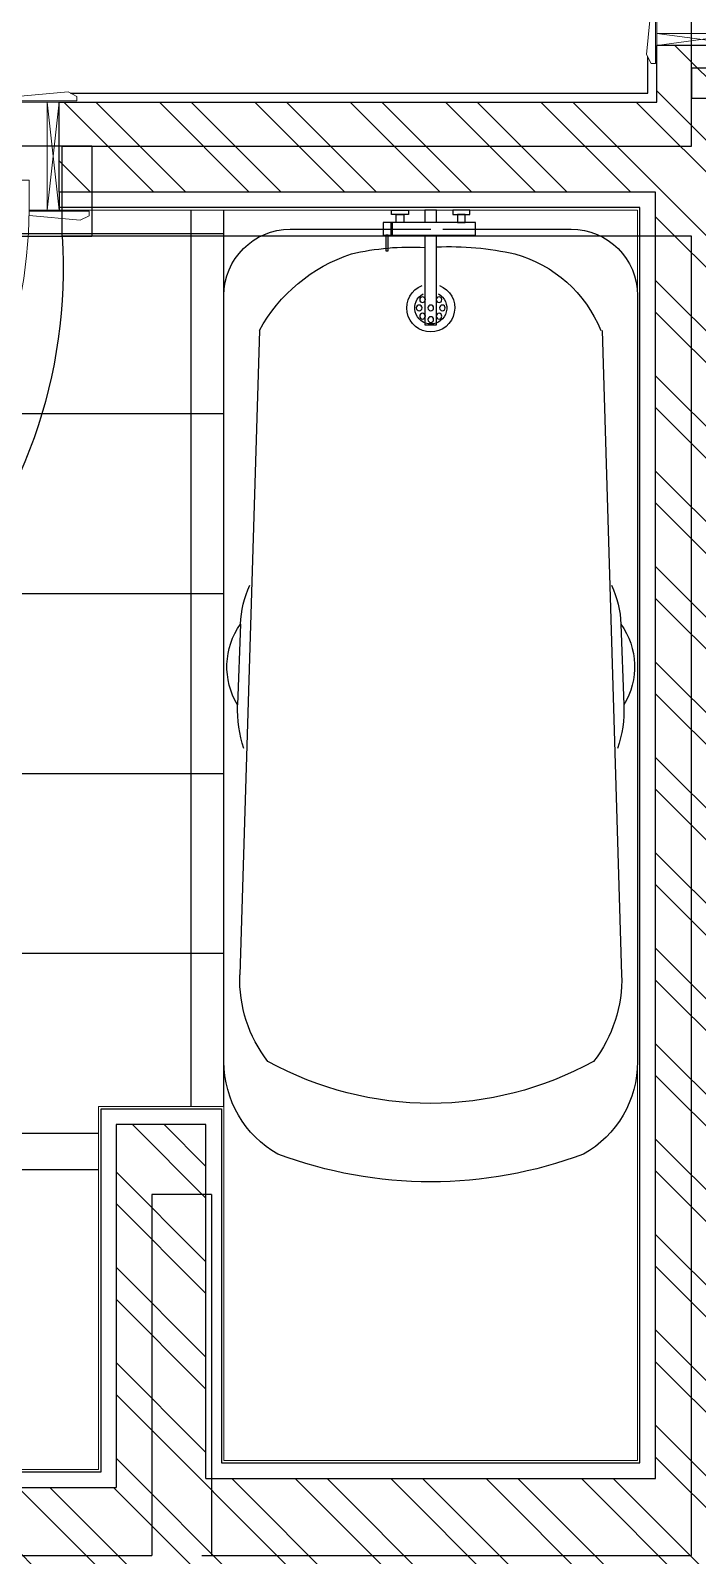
# Model space of a CAD drawing. Header units: millimetres. Extents: x 186805 to 449048, y 2167 to 51540.
# Drawn here: x 284441 to 285554, y 37832 to 40375 of the extents above; entities that cross this region are included whole.
import ezdxf

# ---------------------------------------------------------------- set-up
doc = ezdxf.new("R2010")
doc.units = ezdxf.units.MM
doc.linetypes.add('HIDDEN2', pattern=[0.1875, 0.125, -0.0625])
doc.layers.get('0').update_dxf_attribs({"linetype": 'CONTINUOUS'})
for name, color, linetype, lineweight in [('0-60x60-C', 3, 'CONTINUOUS', 13), ('0-akl-plasterline', 9, 'CONTINUOUS', 13), ('LINE .05 P.05', 11, 'CONTINUOUS', 5)]:
    doc.layers.add(name, color=color, linetype=linetype, lineweight=lineweight)
for name, color, linetype in [('0-AKL-P2TILES', 8, 'CONTINUOUS'), ('3117.NEW ID XR$0$BF$0$0-tiles', 9, 'CONTINUOUS'), ('3117.NEW ID XR$0$BF$0$NAK_DIM', 8, 'CONTINUOUS'), ('A-ABOVE DOOR', 1, 'HIDDEN2'), ('a-door', 4, 'CONTINUOUS'), ('a-wall', 140, 'CONTINUOUS'), ('BC$0$a-sanit', 30, 'CONTINUOUS'), ('BC-A-HATCH', 8, 'CONTINUOUS'), ('BC-A-wall', 6, 'CONTINUOUS'), ('BC-dim', 1, 'CONTINUOUS'), ('BF$0$0-tiles', 9, 'CONTINUOUS'), ('TC-FLOORING', 41, 'CONTINUOUS')]:
    doc.layers.add(name, color=color, linetype=linetype)

# ---------------------------------------------------------------- blocks, each defined once
blk = doc.blocks.new('A$C7C4A1575')
at = {"layer": 'A-ABOVE DOOR', "color": 8}
for p, q in [((53115.1, 11500), (54045.1, 11500)), ((54045.1, 11350), (53115.1, 11350)), ((55045.1, 11320), (55045.1, 10240))]:
    blk.add_line(p, q, dxfattribs=at)
at = {"layer": 'a-door', "color": 8}
blk.add_lwpolyline([(54045.1, 11500), (53995.1, 11500), (53995.1, 11350), (54045.1, 11350)], dxfattribs=at)
at = {"layer": 'a-door', "color": 8, "lineweight": -3}
blk.add_lwpolyline([(55195.1, 11220), (55045.1, 11220), (55045.1, 11270), (55195.1, 11270)], dxfattribs=at)
at = {"layer": 'a-door', "color": 8}
blk.add_arc((53151, 11554.3), 845.8, 356.3206, 89.0453, dxfattribs=at)
at = {"layer": 'a-wall', "color": 8}
for p, q in [((52595.1, 13700), (54144.5, 13700)), ((54144.5, 13098), (54144.5, 13700)), ((54228.1, 13700), (55045.1, 13700)), ((54244.5, 13098.1), (54244.5, 13700)), ((55045.1, 13700), (55045.1, 11500)), ((54244.5, 13098.1), (54144.5, 13098)), ((54045.1, 11500), (54045.1, 11350)), ((55045.1, 11500), (54045.1, 11500)), ((54045.1, 11350), (55045.1, 11350)), ((55045.1, 11350), (55045.1, 11270)), ((55045.1, 11270), (55195.1, 11270))]:
    blk.add_line(p, q, dxfattribs=at)
blk = doc.blocks.new('A$C32DD6ECA')
at = {"layer": '0-60x60-C', "color": 16, "xscale": 0.04183124983683228, "yscale": 0.04183124983683228, "zscale": 0.04183124983683228, "rotation": 180}
blk.add_blockref('A$C7C4A1575', (4397.08, 2202.64), dxfattribs=at)
blk = doc.blocks.new('3117.NEW ID XR$0$BF$0$BATH MIXER')
at = {"layer": '3117.NEW ID XR$0$BF$0$NAK_DIM'}
blk.add_hatch(color=1, dxfattribs=at).paths.add_polyline_path([(109.6, -18.2), (108, -18.2), (108, -35.6), (109.6, -35.6)])
at = {"layer": '3117.NEW ID XR$0$BF$0$NAK_DIM', "color": 1}
for p, q in [((108, -18.2), (108, -35.6)), ((109.6, -18.2), (109.6, -35.6))]:
    blk.add_line(p, q, dxfattribs=at)
for points in [[(-7.8, -18.2), (120.2, -18.2), (120.2, -35.6), (-7.8, -35.6)], [(0, -0.7), (23.5, -0.7), (23.5, -6.9), (0, -6.9)], [(6.4, -6.9), (17.1, -6.9), (17.1, -18.2), (6.4, -18.2)], [(108.6, -0.7), (85.1, -0.7), (85.1, -6.9), (108.6, -6.9)], [(102.2, -6.9), (91.5, -6.9), (91.5, -18.2), (102.2, -18.2)], [(113.6, -35.6), (116.5, -35.6), (116.5, -57.3), (113.6, -57.3)]]:
    blk.add_lwpolyline(points, close=True, dxfattribs=at)
for points in [[(46.1, -18.2), (46.1, -0.7), (62.5, -0.7), (62.5, -18.2)], [(62.5, -35.6), (62.5, -160.3), (46.1, -160.3), (46.1, -35.6)]]:
    blk.add_lwpolyline(points, dxfattribs=at)
blk = doc.blocks.new('A$C11A658DC')
at = {"color": 1}
for p, q in [((0, 1420), (0, 142.7)), ((690, 142.7), (690, 1420)), ((59.1, 200.9), (26.7, 1275.2)), ((630.9, 200.9), (663.3, 1275.2)), ((27.8, 690.4), (22.9, 825.3)), ((662.2, 690.4), (667.1, 825.3)), ((110.7, 32), (345.4, 32)), ((365, 32), (579.3, 32))]:
    blk.add_line(p, q, dxfattribs=at)
at = {"color": 251}
for centre in [(331.3, 177), (345, 182.7), (358.8, 177), (325.7, 163.3), (331.3, 149.5), (345, 163.3), (358.8, 149.5), (364.4, 163.3)]:
    blk.add_circle(centre, 4.75, dxfattribs=at)
at = {"color": 1}
for centre, radius, start, end in [((345, 892.8), 727.6, 69.4966, 110.5034), ((177.2, 1420), 177.2, 119.4154, 180), ((512.8, 1420), 177.2, 0, 60.5846), ((345, 927.3), 562.3, 61.1198, 118.8802), ((248, 1283.3), 221.5, 142.0165, 182.0978), ((442, 1283.3), 221.5, 357.9022, 37.9835), ((225.4, 832.7), 202.7, 161.2358, 182.0978), ((464.6, 832.7), 202.7, 357.9022, 18.7642), ((127.6, 761.6), 122.6, 148.6704, 215.5252), ((562.4, 761.6), 122.6, 324.4748, 31.3296), ((194.1, 696.5), 166.4, 182.0978, 205.151), ((495.9, 696.5), 166.4, 334.849, 357.9022), ((297.6, 331.5), 271.9, 208.7032, 251.8035), ((345, 163.3), 40, 291.1128, 248.8872), ((345, 163.3), 26.7, 298.8369, 241.1631), ((427, 282.9), 217.7, 285.5556, 337.8725), ((110.7, 142.7), 110.7, 180, 270), ((579.3, 142.7), 110.7, 270, 0), ((312.5, 502.8), 441.1, 256.9187, 272.9676), ((376.3, 560.7), 499.6, 267.5352, 282.6105)]:
    blk.add_arc(centre, radius, start, end, dxfattribs=at)
at = {"layer": '3117.NEW ID XR$0$BF$0$NAK_DIM', "color": 1, "xscale": 1.200000000011642, "yscale": 1.200000000011642, "zscale": 1.200000000011642, "rotation": 180}
blk.add_blockref('3117.NEW ID XR$0$BF$0$BATH MIXER', (410.1, -0.8), dxfattribs=at)
blk = doc.blocks.new('A$C5934653C')
at = {"layer": 'LINE .05 P.05'}
for p, q in [((17, 966), (17, 1036)), ((167, 1016), (17, 1036)), ((17, 1016), (167, 1036)), ((167, 986), (167, 1036)), ((167, 1016), (17, 1016)), ((117, 986), (117, 966)), ((117, 986), (167, 986)), ((172, 986), (160.8, 986)), ((167, 990.8), (167, 980.1)), ((117, 966), (17, 966)), ((17, 120), (17, 50)), ((117, 120), (17, 120)), ((117, 100), (117, 120)), ((167, 100), (117, 100)), ((167, 50), (167, 100)), ((167, 50), (17, 70)), ((17, 50), (167, 70)), ((17, 70), (167, 70))]:
    blk.add_line(p, q, dxfattribs=at)
for points in [[(184, 1071.3), (176.5, 1086), (169, 1086), (169, 986), (176, 986)], [(0, 1051.3), (7.5, 1066), (15, 1066), (15, 966), (8, 966)], [(167, 936), (167, 986), (1052, 986), (1052, 936)], [(0, 34.9), (7.5, 20.2), (15, 20.2), (15, 120.2), (8, 120.2)], [(184, 14.7), (176.5, 0), (169, 0), (169, 100), (176, 100)]]:
    blk.add_lwpolyline(points, close=True, dxfattribs=at)
blk.add_circle((167, 985.8), 2.95, dxfattribs=at)
blk.add_arc((168.8, 984.6), 884.6, 269.8862, 356.852, dxfattribs=at)
blk = doc.blocks.new('A$C6AB666F1')
at = {"layer": 'LINE .05 P.05'}
for p, q in [((100, 167), (50, 167)), ((70, 167), (50, -13)), ((70, -13), (50, 167)), ((70, 167), (70, -13)), ((95.2, 167), (105.9, 167)), ((100, 172), (100, 160.8)), ((100, 117), (100, 167)), ((935, 167), (885, 167)), ((885, 167), (885, 117)), ((935, 167), (915, -13)), ((935, -13), (915, 167)), ((915, -13), (915, 167)), ((100, 117), (120, 117)), ((120, 117), (120, -13)), ((865, 117), (865, -13)), ((885, 117), (865, 117)), ((120, -13), (50, -13)), ((865, -13), (935, -13))]:
    blk.add_line(p, q, dxfattribs=at)
for points in [[(150, 952), (100, 952), (100, 167), (150, 167)], [(150, 952), (100, 952), (100, 167), (150, 167)], [(14.7, 184), (0, 176.5), (0, 169), (100, 169), (100, 176)], [(970.3, 184), (985, 176.5), (985, 169), (885, 169), (885, 176)], [(34.7, -30), (20, -22.5), (20, -15), (120, -15), (120, -22)], [(950.1, -30), (964.8, -22.5), (964.8, -15), (864.8, -15), (864.8, -22)]]:
    blk.add_lwpolyline(points, close=True, dxfattribs=at)
blk.add_circle((100.2, 167), 2.95, dxfattribs=at)
blk.add_arc((92.2, 161.3), 792.8, 0.41, 85.8219, dxfattribs=at)
blk = doc.blocks.new('A$C7DAB1636')
at = {"layer": 'BC-A-HATCH'}
h = blk.add_hatch(dxfattribs=at)
h.set_pattern_fill('ANSI32', color=256, scale=300, style=0)
h.set_pattern_definition([(315, (-189031.63, 11508.82), (-79.54951, -79.54951), []), (315, (-188978.59, 11508.82), (-79.54951, -79.54951), [])])
h.paths.add_polyline_path([(18462.4, 7492.1), (16732.4, 7492.1), (16732.4, 7392.1), (16582.4, 7392.1), (16582.4, 7722.6), (16732.4, 7722.6), (16732.4, 7637.1), (18196.4, 7637.1), (18196.4, 9457.1), (17051.4, 9457.1), (17051.4, 8702.1), (16732.4, 8702.1), (16732.4, 8616.6), (16582.4, 8616.6), (16582.4, 8872.1), (16617.4, 8872.1), (16882.4, 8872.1), (16882.4, 9587.1), (16582.4, 9587.1), (16582.4, 10062.1), (16429.4, 10062.1), (16429.4, 10212.1), (16582.4, 10212.1), (16582.4, 12007.1), (16732.4, 12007.1), (16732.4, 11937.1), (17577.4, 11937.1), (17577.4, 11787.1), (16732.4, 11787.1), (16732.4, 9787.1), (17032.4, 9787.1), (17032.4, 9627.1), (18557.4, 9627.1), (18557.4, 10232.1), (18707.4, 10232.1), (18707.4, 9642.1), (19457.4, 9642.1), (19457.4, 11787.1), (18462.4, 11787.1), (18462.4, 11937.1), (19459.4, 11937.1), (19459.4, 12031.6), (19609.4, 12031.6), (19609.4, 11937.1), (20342.4, 11937.1), (20342.4, 11787.1), (19642.4, 11787.1), (19642.4, 9877.1), (19942.4, 9877.1), (19942.4, 9452.1), (18387.4, 9452.1), (18387.4, 7637.1), (18462.4, 7637.1)])
at = {"layer": '0-AKL-P2TILES', "color": 61}
for p, q in [((19444.4, 11952.1), (19444.4, 12012.4)), ((18481.5, 11952.1), (19444.4, 11952.1))]:
    blk.add_line(p, q, dxfattribs=at)
at = {"layer": '0-AKL-P2TILES'}
for p, q in [((18737.4, 11417.1), (16762.4, 11417.1)), ((18737.4, 11117.1), (17415, 11117.1)), ((18737.4, 10817.1), (16762.4, 10817.1)), ((18737.4, 10517.1), (17293, 10517.1)), ((18528.4, 10217.1), (16762.4, 10217.1))]:
    blk.add_line(p, q, dxfattribs=at)
at = {"layer": '0-akl-plasterline', "color": 61}
blk.add_lwpolyline([(17577.4, 11757.1), (16762.4, 11757.1), (16762.4, 9817.1), (17062.4, 9817.1), (17062.4, 9657.1), (18528.4, 9657.1), (18528.4, 10262.1), (18737.4, 10262.1), (18737.4, 9672.1), (19427.4, 9672.1), (19427.4, 11757.1), (18747.4, 11757.1), (18747.4, 11757.1), (18587.4, 11757.1), (18587.4, 11757.1), (18462.4, 11757.1)], dxfattribs=at)
at = {"layer": '3117.NEW ID XR$0$BF$0$0-tiles'}
for p, q in [((18591.4, 11761.1), (18462.4, 11761.1)), ((18743.4, 11761.1), (18591.4, 11761.1)), ((19431.4, 11761.1), (18743.4, 11761.1)), ((18743.4, 11761.1), (18743.4, 11761.1)), ((18747.4, 11757.1), (18747.4, 11757.1)), ((19431.4, 9668.1), (19431.4, 11761.1)), ((18532.4, 9653.1), (18532.4, 10258.1)), ((18532.4, 10258.1), (18733.4, 10258.1)), ((18733.4, 10258.1), (18733.4, 9668.1)), ((18733.4, 9668.1), (19431.4, 9668.1))]:
    blk.add_line(p, q, dxfattribs=at)
at = {"layer": 'BC$0$a-sanit', "color": 3}
blk.add_line((17587.5, 10157.1), (18528.4, 10157.1), dxfattribs=at)
at = {"layer": 'BC-A-wall'}
for p, q in [((19459.4, 11937.1), (19459.4, 12031.6)), ((19609.4, 12031.6), (19459.4, 12031.6)), ((18462.4, 11937.1), (19459.4, 11937.1)), ((18462.4, 11787.1), (18462.4, 11937.1)), ((19457.4, 11787.1), (18462.4, 11787.1)), ((19457.4, 9642.1), (19457.4, 11787.1)), ((18707.4, 9642.1), (18707.4, 10232.1)), ((18707.4, 9642.1), (19457.4, 9642.1)), ((17032.4, 9627.1), (18557.4, 9627.1))]:
    blk.add_line(p, q, dxfattribs=at)
at = {"layer": 'BC-A-wall', "color": 2}
blk.add_line((18737.4, 10262.1), (18737.4, 11757.1), dxfattribs=at)
at = {"layer": 'BC-A-wall'}
blk.add_lwpolyline([(18707.4, 9642.1), (18707.4, 10232.1), (18557.4, 10232.1), (18557.4, 9627.1)], dxfattribs=at)
at = {"layer": 'BF$0$0-tiles'}
blk.add_line((18462.4, 11787.1), (18462.4, 11757.1), dxfattribs=at)
blk.add_lwpolyline([(17577.4, 11761.1), (16758.4, 11761.1), (16758.4, 9813.1), (17058.4, 9813.1), (17058.4, 9653.1), (18532.4, 9653.1), (18532.4, 10258.1), (18733.4, 10258.1), (18733.4, 9668.1), (19431.4, 9668.1), (19431.4, 11761.1), (18743.4, 11761.1), (18743.4, 11761.1), (18591.4, 11761.1), (18591.4, 11761.1), (18462.4, 11761.1)], dxfattribs=at)
at = {"layer": 'TC-FLOORING'}
for p, q in [((18682.4, 11757.1), (18682.4, 10262.1)), ((18737.4, 11717.1), (16762.4, 11717.1))]:
    blk.add_line(p, q, dxfattribs=at)
at = {"layer": 'BC-dim', "xscale": -1, "rotation": 180}
for name, p in [('A$C5934653C', (19442.4, 13067.6)), ('A$C6AB666F1', (17527.4, 11924.1))]:
    blk.add_blockref(name, p, dxfattribs=at)
at = {"layer": 'TC-FLOORING', "xscale": -1, "rotation": 180}
blk.add_blockref('A$C11A658DC', (18737.4, 11757.1), dxfattribs=at)

msp = doc.modelspace()

# ---------------------------------------------------------------- block references
at = {"linetype": 'ByBlock'}
msp.add_blockref('A$C7DAB1636', (266026.5, 28318.7), dxfattribs=at)
at = {"layer": '0-60x60-C', "color": 16, "xscale": -23.90557308239969, "yscale": 23.90557308239969, "zscale": 23.90557308239969}
msp.add_blockref('A$C32DD6ECA', (335613.6, -1123), dxfattribs=at)

doc.saveas('drawing.dxf')
